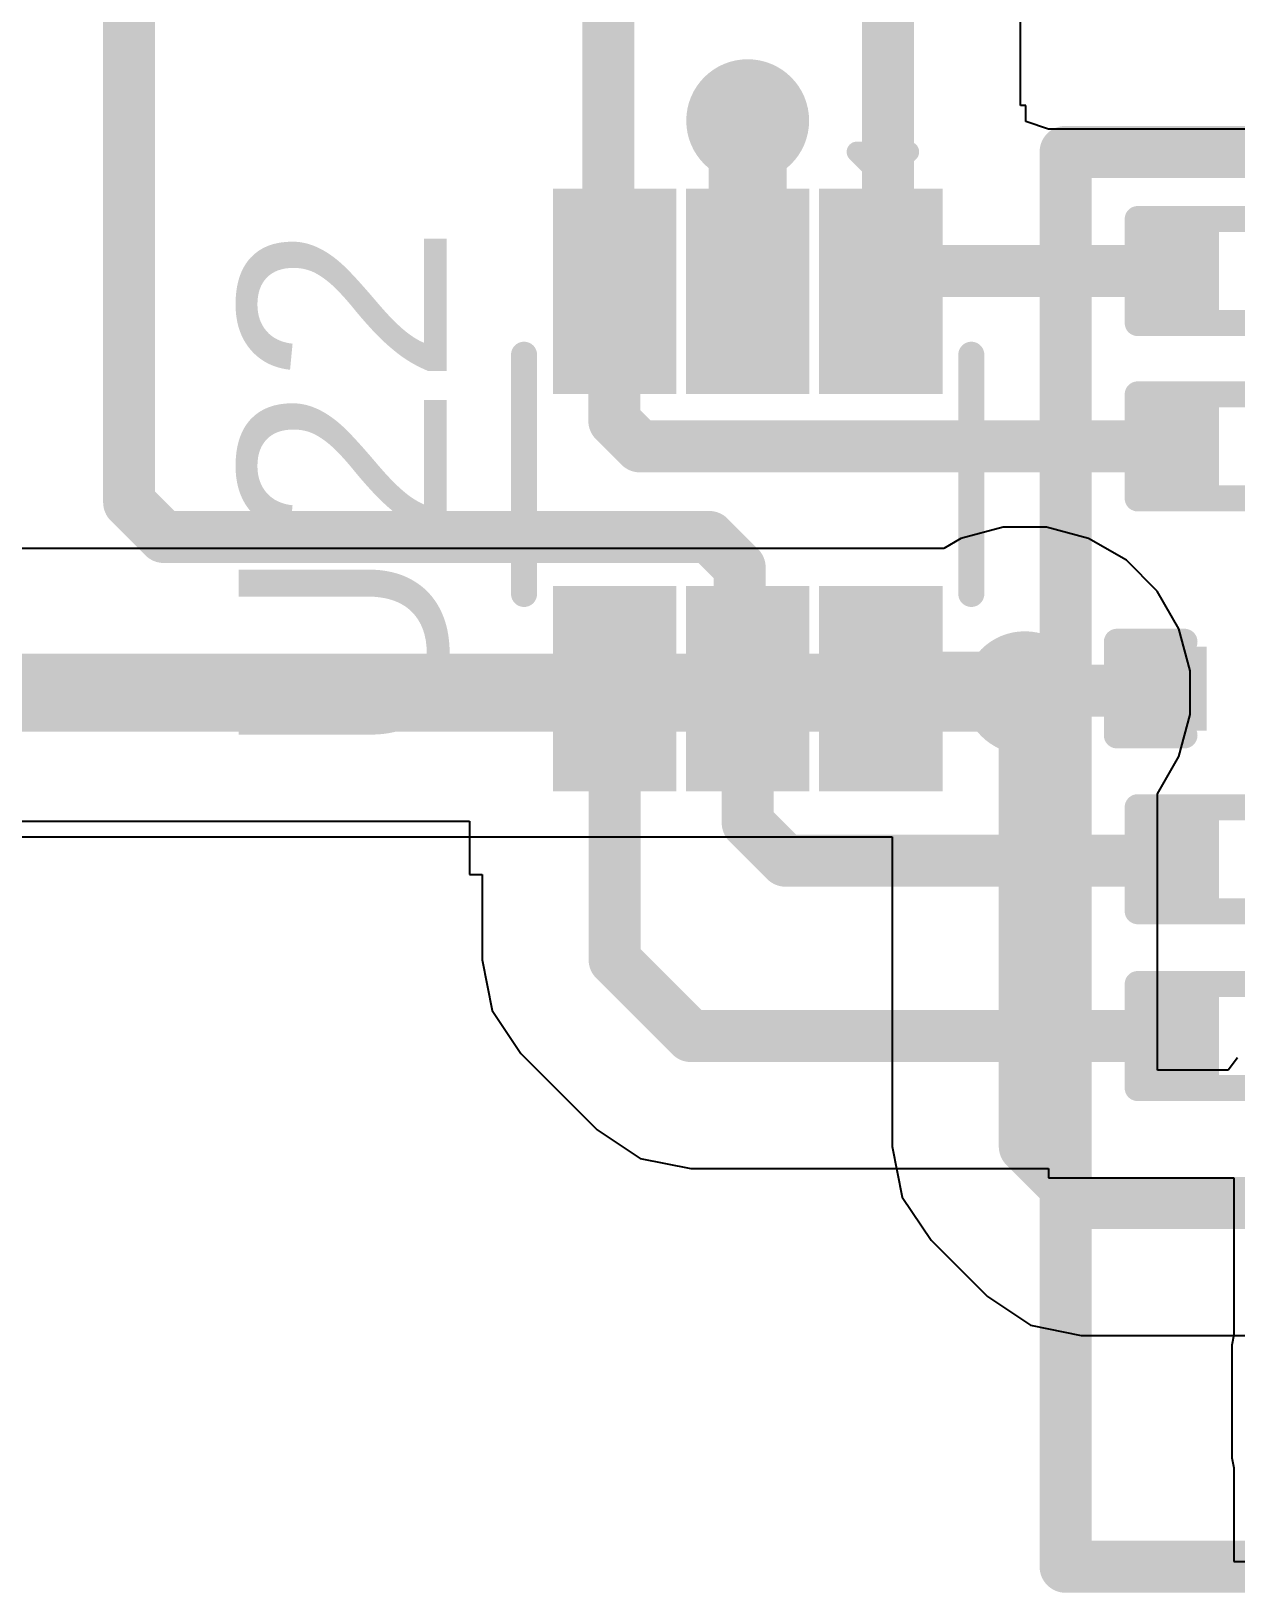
# Model space of a CAD drawing. Header units: millimetres. Extents: x 0 to 214, y 0 to 214.
# Drawn here: x 1.0931 to 1.3247, y 3.863 to 4.1632 of the extents above; entities that cross this region are included whole.
import ezdxf

# ---------------------------------------------------------------- set-up
doc = ezdxf.new("R2010")
doc.units = ezdxf.units.MM
doc.header["$MEASUREMENT"] = 0
for name, color, linetype in [('BottomLayer', 5, 'Continuous'), ('BottomSolder', 6, 'Continuous'), ('TopLayer', 1, 'Continuous'), ('TopOverlay', 2, 'Continuous'), ('TopPaste', 8, 'Continuous'), ('TopSolder', 216, 'Continuous'), ('ViaHoleLayer', 16, 'Continuous')]:
    doc.layers.add(name, color=color, linetype=linetype)
doc.styles.add('Arial', font='', dxfattribs={"height": 0.2})
doc.styles.get('Arial').set_extended_font_data('Arial')

# ---------------------------------------------------------------- blocks, each defined once
blk = doc.blocks.new('R___0201_40')
at = {"layer": 'TopLayer'}
for points in [[(-0.01614165, 0.00728345), (-0.00551175, 0.00728345), (-0.00551175, -0.00728345), (-0.01614165, -0.00728345)], [(0.00551185, 0.00728345), (0.01614175, 0.00728345), (0.01614175, -0.00728345), (0.00551185, -0.00728345)]]:
    blk.add_hatch(color=1, dxfattribs=at).paths.add_polyline_path(points)
at = {"layer": 'TopPaste'}
for points in [[(-0.01614165, 0.00728345), (-0.00551175, 0.00728345), (-0.00551175, -0.00728345), (-0.01614165, -0.00728345)], [(0.00551185, 0.00728345), (0.01614175, 0.00728345), (0.01614175, -0.00728345), (0.00551185, -0.00728345)]]:
    blk.add_hatch(color=8, dxfattribs=at).paths.add_polyline_path(points)
at = {"layer": 'TopSolder'}
for points in [[(-0.01830705, 0.00944885), (-0.00334635, 0.00944885), (-0.00334635, -0.00944885), (-0.01830705, -0.00944885)], [(0.00334645, 0.00944885), (0.01830715, 0.00944885), (0.01830715, -0.00944885), (0.00334645, -0.00944885)]]:
    blk.add_hatch(color=216, dxfattribs=at).paths.add_polyline_path(points)
at = {"layer": 'TopOverlay', "const_width": 0.005}
for points in [[(-0.019, 0.01), (0.019, 0.01)], [(-0.019, -0.01), (-0.019, 0.01)], [(0.019, -0.01), (0.019, 0.01)], [(-0.019, -0.01), (0.019, -0.01)]]:
    blk.add_lwpolyline(points, dxfattribs=at)
at = {"layer": 'TopOverlay', "const_width": 0.0025}
for points in [[(-0.02025, 0.01, 1), (-0.01775, 0.01, 1)], [(-0.02025, 0.01, 1), (-0.01775, 0.01, 1)], [(0.01775, 0.01, 1), (0.02025, 0.01, 1)], [(0.01775, 0.01, 1), (0.02025, 0.01, 1)], [(-0.02025, -0.01, 1), (-0.01775, -0.01, 1)], [(-0.02025, -0.01, 1), (-0.01775, -0.01, 1)], [(0.01775, -0.01, 1), (0.02025, -0.01, 1)], [(0.01775, -0.01, 1), (0.02025, -0.01, 1)]]:
    blk.add_lwpolyline(points, format="xyb", close=True, dxfattribs=at)
blk = doc.blocks.new('R___0201_41')
at = {"layer": 'TopLayer'}
for points in [[(-0.01614165, 0.00728345), (-0.00551175, 0.00728345), (-0.00551175, -0.00728345), (-0.01614165, -0.00728345)], [(0.00551185, 0.00728345), (0.01614175, 0.00728345), (0.01614175, -0.00728345), (0.00551185, -0.00728345)]]:
    blk.add_hatch(color=1, dxfattribs=at).paths.add_polyline_path(points)
at = {"layer": 'TopPaste'}
for points in [[(-0.01614165, 0.00728345), (-0.00551175, 0.00728345), (-0.00551175, -0.00728345), (-0.01614165, -0.00728345)], [(0.00551185, 0.00728345), (0.01614175, 0.00728345), (0.01614175, -0.00728345), (0.00551185, -0.00728345)]]:
    blk.add_hatch(color=8, dxfattribs=at).paths.add_polyline_path(points)
at = {"layer": 'TopSolder'}
for points in [[(-0.01830705, 0.00944885), (-0.00334635, 0.00944885), (-0.00334635, -0.00944885), (-0.01830705, -0.00944885)], [(0.00334645, 0.00944885), (0.01830715, 0.00944885), (0.01830715, -0.00944885), (0.00334645, -0.00944885)]]:
    blk.add_hatch(color=216, dxfattribs=at).paths.add_polyline_path(points)
at = {"layer": 'TopOverlay', "const_width": 0.005}
for points in [[(-0.019, 0.01), (0.019, 0.01)], [(-0.019, -0.01), (-0.019, 0.01)], [(0.019, -0.01), (0.019, 0.01)], [(-0.019, -0.01), (0.019, -0.01)]]:
    blk.add_lwpolyline(points, dxfattribs=at)
at = {"layer": 'TopOverlay', "const_width": 0.0025}
for points in [[(-0.02025, 0.01, 1), (-0.01775, 0.01, 1)], [(-0.02025, 0.01, 1), (-0.01775, 0.01, 1)], [(0.01775, 0.01, 1), (0.02025, 0.01, 1)], [(0.01775, 0.01, 1), (0.02025, 0.01, 1)], [(-0.02025, -0.01, 1), (-0.01775, -0.01, 1)], [(-0.02025, -0.01, 1), (-0.01775, -0.01, 1)], [(0.01775, -0.01, 1), (0.02025, -0.01, 1)], [(0.01775, -0.01, 1), (0.02025, -0.01, 1)]]:
    blk.add_lwpolyline(points, format="xyb", close=True, dxfattribs=at)
blk = doc.blocks.new('R___0201_42')
at = {"layer": 'TopLayer'}
for points in [[(-0.01614165, 0.00728345), (-0.00551175, 0.00728345), (-0.00551175, -0.00728345), (-0.01614165, -0.00728345)], [(0.00551185, 0.00728345), (0.01614175, 0.00728345), (0.01614175, -0.00728345), (0.00551185, -0.00728345)]]:
    blk.add_hatch(color=1, dxfattribs=at).paths.add_polyline_path(points)
at = {"layer": 'TopPaste'}
for points in [[(-0.01614165, 0.00728345), (-0.00551175, 0.00728345), (-0.00551175, -0.00728345), (-0.01614165, -0.00728345)], [(0.00551185, 0.00728345), (0.01614175, 0.00728345), (0.01614175, -0.00728345), (0.00551185, -0.00728345)]]:
    blk.add_hatch(color=8, dxfattribs=at).paths.add_polyline_path(points)
at = {"layer": 'TopSolder'}
for points in [[(-0.01830705, 0.00944885), (-0.00334635, 0.00944885), (-0.00334635, -0.00944885), (-0.01830705, -0.00944885)], [(0.00334645, 0.00944885), (0.01830715, 0.00944885), (0.01830715, -0.00944885), (0.00334645, -0.00944885)]]:
    blk.add_hatch(color=216, dxfattribs=at).paths.add_polyline_path(points)
at = {"layer": 'TopOverlay', "const_width": 0.005}
for points in [[(-0.019, -0.01), (-0.019, 0.01)], [(-0.019, 0.01), (0.019, 0.01)], [(0.019, -0.01), (0.019, 0.01)], [(-0.019, -0.01), (0.019, -0.01)]]:
    blk.add_lwpolyline(points, dxfattribs=at)
at = {"layer": 'TopOverlay', "const_width": 0.0025}
for points in [[(-0.02025, 0.01, 1), (-0.01775, 0.01, 1)], [(-0.02025, 0.01, 1), (-0.01775, 0.01, 1)], [(0.01775, 0.01, 1), (0.02025, 0.01, 1)], [(0.01775, 0.01, 1), (0.02025, 0.01, 1)], [(-0.02025, -0.01, 1), (-0.01775, -0.01, 1)], [(-0.02025, -0.01, 1), (-0.01775, -0.01, 1)], [(0.01775, -0.01, 1), (0.02025, -0.01, 1)], [(0.01775, -0.01, 1), (0.02025, -0.01, 1)]]:
    blk.add_lwpolyline(points, format="xyb", close=True, dxfattribs=at)
blk = doc.blocks.new('R___0201_43')
at = {"layer": 'TopLayer'}
for points in [[(-0.01614165, 0.00728345), (-0.00551175, 0.00728345), (-0.00551175, -0.00728345), (-0.01614165, -0.00728345)], [(0.00551185, 0.00728345), (0.01614175, 0.00728345), (0.01614175, -0.00728345), (0.00551185, -0.00728345)]]:
    blk.add_hatch(color=1, dxfattribs=at).paths.add_polyline_path(points)
at = {"layer": 'TopPaste'}
for points in [[(-0.01614165, 0.00728345), (-0.00551175, 0.00728345), (-0.00551175, -0.00728345), (-0.01614165, -0.00728345)], [(0.00551185, 0.00728345), (0.01614175, 0.00728345), (0.01614175, -0.00728345), (0.00551185, -0.00728345)]]:
    blk.add_hatch(color=8, dxfattribs=at).paths.add_polyline_path(points)
at = {"layer": 'TopSolder'}
for points in [[(-0.01830705, 0.00944885), (-0.00334635, 0.00944885), (-0.00334635, -0.00944885), (-0.01830705, -0.00944885)], [(0.00334645, 0.00944885), (0.01830715, 0.00944885), (0.01830715, -0.00944885), (0.00334645, -0.00944885)]]:
    blk.add_hatch(color=216, dxfattribs=at).paths.add_polyline_path(points)
at = {"layer": 'TopOverlay', "const_width": 0.005}
for points in [[(-0.019, -0.01), (-0.019, 0.01)], [(-0.019, 0.01), (0.019, 0.01)], [(0.019, -0.01), (0.019, 0.01)], [(-0.019, -0.01), (0.019, -0.01)]]:
    blk.add_lwpolyline(points, dxfattribs=at)
at = {"layer": 'TopOverlay', "const_width": 0.0025}
for points in [[(-0.02025, 0.01, 1), (-0.01775, 0.01, 1)], [(-0.02025, 0.01, 1), (-0.01775, 0.01, 1)], [(0.01775, 0.01, 1), (0.02025, 0.01, 1)], [(0.01775, 0.01, 1), (0.02025, 0.01, 1)], [(-0.02025, -0.01, 1), (-0.01775, -0.01, 1)], [(-0.02025, -0.01, 1), (-0.01775, -0.01, 1)], [(0.01775, -0.01, 1), (0.02025, -0.01, 1)], [(0.01775, -0.01, 1), (0.02025, -0.01, 1)]]:
    blk.add_lwpolyline(points, format="xyb", close=True, dxfattribs=at)
blk = doc.blocks.new('SOT_363_125')
at = {"layer": 'TopLayer'}
for points in [[(-0.02244095, 0.0334646), (-0.02244095, 0.0177166), (-0.05393705, 0.0177166), (-0.05393705, 0.0334646)], [(0.05393705, 0.0334646), (0.05393705, 0.0177166), (0.02244095, 0.0177166), (0.02244095, 0.0334646)], [(-0.02244095, 0.007874), (-0.02244095, -0.007873999999999999), (-0.05393705, -0.007874), (-0.05393705, 0.007873999999999999)], [(0.05393705, 0.007874100000000002), (0.05393705, -0.007873899999999998), (0.02244095, -0.007873900000000001), (0.02244095, 0.007874099999999998)], [(-0.02244095, -0.0177165), (-0.02244095, -0.0334645), (-0.05393705, -0.0334645), (-0.05393705, -0.0177165)], [(0.05393705, -0.0177165), (0.05393705, -0.0334645), (0.02244095, -0.0334645), (0.02244095, -0.0177165)]]:
    blk.add_hatch(color=1, dxfattribs=at).paths.add_polyline_path(points)
at = {"layer": 'TopPaste'}
for points in [[(-0.02244095, 0.0334646), (-0.02244095, 0.0177166), (-0.05393705, 0.0177166), (-0.05393705, 0.0334646)], [(0.05393705, 0.0334646), (0.05393705, 0.0177166), (0.02244095, 0.0177166), (0.02244095, 0.0334646)], [(-0.02244095, 0.007874), (-0.02244095, -0.007873999999999999), (-0.05393705, -0.007874), (-0.05393705, 0.007873999999999999)], [(0.05393705, 0.007874100000000002), (0.05393705, -0.007873899999999998), (0.02244095, -0.007873900000000001), (0.02244095, 0.007874099999999998)], [(-0.02244095, -0.0177165), (-0.02244095, -0.0334645), (-0.05393705, -0.0334645), (-0.05393705, -0.0177165)], [(0.05393705, -0.0177165), (0.05393705, -0.0334645), (0.02244095, -0.0334645), (0.02244095, -0.0177165)]]:
    blk.add_hatch(color=8, dxfattribs=at).paths.add_polyline_path(points)
at = {"layer": 'TopSolder'}
for points in [[(-0.01844095, 0.0374646), (-0.01844095, 0.0137166), (-0.05793705, 0.0137166), (-0.05793705, 0.0374646)], [(0.05793705, 0.0374646), (0.05793705, 0.0137166), (0.01844095, 0.0137166), (0.01844095, 0.0374646)], [(-0.01844095, 0.011874), (-0.01844095, -0.011874), (-0.05793705, -0.011874), (-0.05793705, 0.011874)], [(0.05793705, 0.0118741), (0.05793705, -0.0118739), (0.01844095, -0.0118739), (0.01844095, 0.0118741)], [(-0.01844095, -0.0137165), (-0.01844095, -0.0374645), (-0.05793705, -0.0374645), (-0.05793705, -0.0137165)], [(0.05793705, -0.0137165), (0.05793705, -0.0374645), (0.01844095, -0.0374645), (0.01844095, -0.0137165)]]:
    blk.add_hatch(color=216, dxfattribs=at).paths.add_polyline_path(points)
at = {"layer": 'TopOverlay'}
for points, const_width in [([(0.02, 0.043), (-0.026, 0.043)], 0.005), ([(-0.06, 0.026), (-0.065, 0.031)], 0.003937), ([(-0.065, 0.021), (-0.065, 0.031)], 0.003937), ([(-0.065, 0.021), (-0.06, 0.026)], 0.003937), ([(0.02, -0.0429999), (-0.026, -0.0429999)], 0.005)]:
    blk.add_lwpolyline(points, dxfattribs=dict(at, const_width=const_width))
for points, const_width in [([(-0.02725, 0.043, 1), (-0.02475, 0.043, 1)], 0.0025), ([(0.01875, 0.043, 1), (0.02125, 0.043, 1)], 0.0025), ([(-0.0659842, 0.031, 1), (-0.0640158, 0.031, 1)], 0.0019685), ([(-0.0659842, 0.031, 1), (-0.0640158, 0.031, 1)], 0.0019685), ([(-0.0609842, 0.026, 1), (-0.0590158, 0.026, 1)], 0.0019685), ([(-0.0609842, 0.026, 1), (-0.0590158, 0.026, 1)], 0.0019685), ([(-0.0659842, 0.021, 1), (-0.0640158, 0.021, 1)], 0.0019685), ([(-0.0659842, 0.021, 1), (-0.0640158, 0.021, 1)], 0.0019685), ([(-0.02725, -0.0429999, 1), (-0.02475, -0.0429999, 1)], 0.0025), ([(0.01875, -0.0429999, 1), (0.02125, -0.0429999, 1)], 0.0025)]:
    blk.add_lwpolyline(points, format="xyb", close=True, dxfattribs=dict(at, const_width=const_width))
blk = doc.blocks.new('CAP_0201_174')
at = {"layer": 'TopLayer'}
for points in [[(-0.0177165, 0.0059055), (-0.0059055, 0.0059055), (-0.0059055, -0.0059055), (-0.0177165, -0.0059055)], [(0.0059055, 0.0059055), (0.0177165, 0.0059055), (0.0177165, -0.0059055), (0.0059055, -0.0059055)]]:
    blk.add_hatch(color=1, dxfattribs=at).paths.add_polyline_path(points)
at = {"layer": 'TopPaste'}
for points in [[(-0.0177165, 0.0059055), (-0.0059055, 0.0059055), (-0.0059055, -0.0059055), (-0.0177165, -0.0059055)], [(0.0059055, 0.0059055), (0.0177165, 0.0059055), (0.0177165, -0.0059055), (0.0059055, -0.0059055)]]:
    blk.add_hatch(color=8, dxfattribs=at).paths.add_polyline_path(points)
at = {"layer": 'TopSolder'}
for points in [[(-0.0198819, 0.0080709), (-0.0037401, 0.0080709), (-0.0037401, -0.0080709), (-0.0198819, -0.0080709)], [(0.0037401, 0.0080709), (0.0198819, 0.0080709), (0.0198819, -0.0080709), (0.0037401, -0.0080709)]]:
    blk.add_hatch(color=216, dxfattribs=at).paths.add_polyline_path(points)
at = {"layer": 'TopOverlay', "const_width": 0.005}
for points in [[(-0.021, -0.009), (-0.021, 0.009)], [(-0.021, 0.009), (-0.008, 0.009)], [(0.008, 0.009), (0.021, 0.009)], [(0.021, -0.009), (0.021, 0.009)], [(-0.021, -0.009), (-0.008, -0.009)], [(0.008, -0.009), (0.021, -0.009)]]:
    blk.add_lwpolyline(points, dxfattribs=at)
at = {"layer": 'TopOverlay', "const_width": 0.0025}
for points in [[(-0.02225, 0.009, 1), (-0.01975, 0.009, 1)], [(-0.02225, 0.009, 1), (-0.01975, 0.009, 1)], [(-0.00925, 0.009, 1), (-0.00675, 0.009, 1)], [(0.00675, 0.009, 1), (0.00925, 0.009, 1)], [(0.01975, 0.009, 1), (0.02225, 0.009, 1)], [(0.01975, 0.009, 1), (0.02225, 0.009, 1)], [(-0.02225, -0.009, 1), (-0.01975, -0.009, 1)], [(-0.02225, -0.009, 1), (-0.01975, -0.009, 1)], [(-0.00925, -0.009, 1), (-0.00675, -0.009, 1)], [(0.00675, -0.009, 1), (0.00925, -0.009, 1)], [(0.01975, -0.009, 1), (0.02225, -0.009, 1)], [(0.01975, -0.009, 1), (0.02225, -0.009, 1)]]:
    blk.add_lwpolyline(points, format="xyb", close=True, dxfattribs=at)

msp = doc.modelspace()

# ---------------------------------------------------------------- hatches: boundary and pattern name
at = {"layer": 'BottomLayer'}
h = msp.add_hatch(color=5, dxfattribs=at)
edge = h.paths.add_edge_path()
edge.add_arc((1.2308676, 4.1460344), 0.011811, 0, 360)
h = msp.add_hatch(color=5, dxfattribs=at)
edge = h.paths.add_edge_path()
edge.add_arc((1.2841479, 4.036049), 0.011811, 0, 360)
at = {"layer": 'BottomSolder'}
h = msp.add_hatch(color=6, dxfattribs=at)
edge = h.paths.add_edge_path()
edge.add_arc((1.2308676, 4.1460344), 0.0059055, 0, 360)
h = msp.add_hatch(color=6, dxfattribs=at)
edge = h.paths.add_edge_path()
edge.add_arc((1.2841479, 4.036049), 0.0059055, 0, 360)
at = {"layer": 'TopLayer'}
h = msp.add_hatch(color=1, dxfattribs=at)
edge = h.paths.add_edge_path()
edge.add_arc((1.2308676, 4.1460344), 0.011811, 0, 360)
h = msp.add_hatch(color=1, dxfattribs=at)
edge = h.paths.add_edge_path()
edge.add_arc((1.2841479, 4.036049), 0.011811, 0, 360)
at = {"layer": 'TopSolder'}
h = msp.add_hatch(color=216, dxfattribs=at)
edge = h.paths.add_edge_path()
edge.add_arc((1.2308676, 4.1460344), 0.0059055, 0, 360)
h = msp.add_hatch(color=216, dxfattribs=at)
edge = h.paths.add_edge_path()
edge.add_arc((1.2841479, 4.036049), 0.0059055, 0, 360)
at = {"layer": 'ViaHoleLayer'}
h = msp.add_hatch(color=16, dxfattribs=at)
edge = h.paths.add_edge_path()
edge.add_arc((1.2308676, 4.1460344), 0.0059055, 0, 360)
h = msp.add_hatch(color=16, dxfattribs=at)
edge = h.paths.add_edge_path()
edge.add_arc((1.2841479, 4.036049), 0.0059055, 0, 360)

# ---------------------------------------------------------------- linework, layer by layer
at = {"layer": 'BottomLayer'}
for p, q in [((1.2718693, 4.0656921), (1.2685684, 4.0637863)), ((1.2799599, 4.06786), (1.2718693, 4.0656921)), ((1.2883359, 4.06786), (1.2799599, 4.06786)), ((1.2964265, 4.0656921), (1.2883359, 4.06786)), ((1.3036803, 4.0615041), (1.2964265, 4.0656921)), ((1.2685684, 4.0637863), (1.0543422, 4.0637863)), ((1.309603, 4.0555814), (1.3036803, 4.0615041)), ((1.313791, 4.0483276), (1.309603, 4.0555814)), ((1.3159589, 4.040237), (1.313791, 4.0483276)), ((1.3159589, 4.031861), (1.3159589, 4.040237)), ((1.313791, 4.0237704), (1.3159589, 4.031861)), ((1.3096377, 4.0165767), (1.313791, 4.0237704)), ((1.3096377, 3.9634588), (1.3096377, 4.0165767)), ((1.042853, 4.0083117), (1.2586581, 4.0083117)), ((1.2586581, 4.0083117), (1.2586581, 3.9487995)), ((1.323233, 3.9634588), (1.3096377, 3.9634588)), ((1.3250651, 3.9658465), (1.323233, 3.9634588)), ((1.2586581, 3.9487995), (1.2605984, 3.939045)), ((1.2605984, 3.939045), (1.2661239, 3.9307755)), ((1.2661239, 3.9307755), (1.2769544, 3.919945)), ((1.2769544, 3.919945), (1.2852238, 3.9144195)), ((1.2852238, 3.9144195), (1.2949784, 3.9124792)), ((1.2949784, 3.9124792), (1.3812461, 3.9124792))]:
    msp.add_line(p, q, dxfattribs=at)
for points, const_width in [([(1.042853, 4.036049), (1.2841479, 4.036049)], 0.015), ([(1.2841479, 3.9487995), (1.2841479, 4.036049)], 0.01), ([(1.2841479, 3.9487995), (1.2949784, 3.937969)], 0.01), ([(1.2949784, 3.937969), (1.53988, 3.937969)], 0.01)]:
    msp.add_lwpolyline(points, dxfattribs=dict(at, const_width=const_width))
for points, const_width in [([(1.2803979, 4.036049, 1), (1.2878979, 4.036049, 1)], 0.0075), ([(1.2816479, 4.036049, 1), (1.2866479, 4.036049, 1)], 0.005), ([(1.2816479, 3.9487995, 1), (1.2866479, 3.9487995, 1)], 0.005), ([(1.2816479, 3.9487995, 1), (1.2866479, 3.9487995, 1)], 0.005), ([(1.2924784, 3.937969, 1), (1.2974784, 3.937969, 1)], 0.005), ([(1.2924784, 3.937969, 1), (1.2974784, 3.937969, 1)], 0.005)]:
    msp.add_lwpolyline(points, format="xyb", close=True, dxfattribs=dict(at, const_width=const_width))
at = {"layer": 'TopLayer'}
for p, q in [((1.2833367, 4.1489714), (1.2833367, 4.1820504)), ((1.2843322, 4.1489714), (1.2833367, 4.1489714)), ((1.2843322, 4.1458903), (1.2843322, 4.1489714)), ((1.2887174, 4.1444063), (1.2843322, 4.1458903)), ((1.2887176, 4.1444064), (1.2887174, 4.1444063)), ((1.2887176, 4.1444063), (1.2887176, 4.1444064)), ((1.2887177, 4.1444062), (1.2887176, 4.1444063)), ((1.3284006, 4.1444062), (1.2887177, 4.1444062)), ((0.9420567, 4.0113556), (1.1774031, 4.0113556)), ((1.1774031, 4.0113556), (1.1774031, 4.0010974)), ((1.1774031, 4.0010974), (1.1797873, 4.0010974)), ((1.1797873, 4.0010974), (1.1797873, 3.9847031)), ((1.1797873, 3.9847031), (1.1817276, 3.9749486)), ((1.1817276, 3.9749486), (1.1872531, 3.9666791)), ((1.1872531, 3.9666791), (1.2019218, 3.9520104)), ((1.2019218, 3.9520104), (1.2101913, 3.9464849)), ((1.2101913, 3.9464849), (1.2199458, 3.9445446)), ((1.2199458, 3.9445446), (1.2887175, 3.9445446)), ((1.2887175, 3.9445446), (1.2887175, 3.942751)), ((1.2887175, 3.942751), (1.3243676, 3.942751)), ((1.3243676, 3.942751), (1.3243676, 3.9125987)), ((1.3243676, 3.9125987), (1.3239758, 3.9106289)), ((1.3239758, 3.9106289), (1.3239758, 3.8889753)), ((1.3239758, 3.8889753), (1.3243676, 3.8870055)), ((1.3243676, 3.8870055), (1.3243676, 3.8690344)), ((1.3243676, 3.8690344), (1.3421007, 3.8690344))]:
    msp.add_line(p, q, dxfattribs=at)
for points, const_width in [([(1.1119312, 4.0726531), (1.1119312, 4.1889002)], 0.01), ([(1.2040566, 4.1144439), (1.2040566, 4.1810256)], 0.01), ([(1.2578469, 4.1146121), (1.2578469, 4.1820504)], 0.01), ([(1.2308676, 4.1132234), (1.2308676, 4.1460344)], 0.015), ([(1.2040566, 4.1144439), (1.2052771, 4.1132234)], 0.01), ([(1.2578469, 4.1146121), (1.2603576, 4.1171228)], 0.007), ([(1.2603576, 4.1171228), (1.3140324, 4.1171228)], 0.01), ([(1.2052221, 4.0883332), (1.2052221, 4.1131684)], 0.01), ([(1.2052221, 4.1131684), (1.2052771, 4.1132234)], 0.007), ([(1.2052221, 4.0883332), (1.210149, 4.0834063)], 0.01), ([(1.210149, 4.0834063), (1.3140324, 4.0834063)], 0.01), ([(1.1119312, 4.0726531), (1.1185913, 4.065993)], 0.01), ([(1.1185913, 4.065993), (1.2234643, 4.065993)], 0.01), ([(1.2234643, 4.065993), (1.2293222, 4.0601351)], 0.01), ([(1.2293222, 4.0383909), (1.2293222, 4.0601351)], 0.01), ([(1.2564582, 4.0368212), (1.2564582, 4.0368454)], 0.015), ([(1.2564582, 4.0368212), (1.2568322, 4.0364472)], 0.015), ([(0.9420567, 4.0368454), (1.2052771, 4.0368454)], 0.01), ([(1.2052771, 3.9847031), (1.2052771, 4.0368454)], 0.01), ([(1.2293222, 4.0383909), (1.2308677, 4.0368454)], 0.01), ([(1.2308677, 4.0110344), (1.2308677, 4.0368454)], 0.01), ([(1.2568322, 4.0364472), (1.2837497, 4.0364472)], 0.015), ([(1.2837497, 4.0364472), (1.2841479, 4.036049)], 0.015), ([(1.2841479, 4.036049), (1.2845461, 4.0364472)], 0.01), ([(1.2845461, 4.0364472), (1.3071382, 4.0364472)], 0.01), ([(1.3071382, 4.0364472), (1.3075364, 4.0368454)], 0.01), ([(1.2308677, 4.0110344), (1.2381512, 4.0037509)], 0.01), ([(1.2381512, 4.0037509), (1.3140324, 4.0037509)], 0.01), ([(1.2052771, 3.9847031), (1.2199458, 3.9700344)], 0.01), ([(1.2199458, 3.9700344), (1.3140324, 3.9700344)], 0.01)]:
    msp.add_lwpolyline(points, dxfattribs=dict(at, const_width=const_width))
for points, const_width in [([(1.2271176, 4.1460344, 1), (1.2346176, 4.1460344, 1)], 0.0075), ([(1.2015566, 4.1144439, 1), (1.2065566, 4.1144439, 1)], 0.005), ([(1.2015566, 4.1144439, 1), (1.2065566, 4.1144439, 1)], 0.005), ([(1.2271176, 4.1132234, 1), (1.2346176, 4.1132234, 1)], 0.0075), ([(1.2553469, 4.1146121, 1), (1.2603469, 4.1146121, 1)], 0.005), ([(1.2578576, 4.1171228, 1), (1.2628576, 4.1171228, 1)], 0.005), ([(1.2586076, 4.1171228, 1), (1.2621076, 4.1171228, 1)], 0.0035), ([(1.3115324, 4.1171228, 1), (1.3165324, 4.1171228, 1)], 0.005), ([(1.2027221, 4.1131684, 1), (1.2077221, 4.1131684, 1)], 0.005), ([(1.2027771, 4.1132234, 1), (1.2077771, 4.1132234, 1)], 0.005), ([(1.2034721, 4.1131684, 1), (1.2069721, 4.1131684, 1)], 0.0035), ([(1.2035271, 4.1132234, 1), (1.2070271, 4.1132234, 1)], 0.0035), ([(1.2560969, 4.1146121, 1), (1.2595969, 4.1146121, 1)], 0.0035), ([(1.2027221, 4.0883332, 1), (1.2077221, 4.0883332, 1)], 0.005), ([(1.2027221, 4.0883332, 1), (1.2077221, 4.0883332, 1)], 0.005), ([(1.207649, 4.0834063, 1), (1.212649, 4.0834063, 1)], 0.005), ([(1.207649, 4.0834063, 1), (1.212649, 4.0834063, 1)], 0.005), ([(1.3115324, 4.0834063, 1), (1.3165324, 4.0834063, 1)], 0.005), ([(1.1094312, 4.0726531, 1), (1.1144312, 4.0726531, 1)], 0.005), ([(1.1094312, 4.0726531, 1), (1.1144312, 4.0726531, 1)], 0.005), ([(1.1160913, 4.065993, 1), (1.1210913, 4.065993, 1)], 0.005), ([(1.1160913, 4.065993, 1), (1.1210913, 4.065993, 1)], 0.005), ([(1.2209643, 4.065993, 1), (1.2259643, 4.065993, 1)], 0.005), ([(1.2209643, 4.065993, 1), (1.2259643, 4.065993, 1)], 0.005), ([(1.2268222, 4.0601351, 1), (1.2318222, 4.0601351, 1)], 0.005), ([(1.2268222, 4.0601351, 1), (1.2318222, 4.0601351, 1)], 0.005), ([(1.2527082, 4.0368454, 1), (1.2602082, 4.0368454, 1)], 0.0075), ([(1.2527082, 4.0368212, 1), (1.2602082, 4.0368212, 1)], 0.0075), ([(1.2527082, 4.0368212, 1), (1.2602082, 4.0368212, 1)], 0.0075), ([(1.2027771, 4.0368454, 1), (1.2077771, 4.0368454, 1)], 0.005), ([(1.2027771, 4.0368454, 1), (1.2077771, 4.0368454, 1)], 0.005), ([(1.2268222, 4.0383909, 1), (1.2318222, 4.0383909, 1)], 0.005), ([(1.2268222, 4.0383909, 1), (1.2318222, 4.0383909, 1)], 0.005), ([(1.2283677, 4.0368454, 1), (1.2333677, 4.0368454, 1)], 0.005), ([(1.2283677, 4.0368454, 1), (1.2333677, 4.0368454, 1)], 0.005), ([(1.2530822, 4.0364472, 1), (1.2605822, 4.0364472, 1)], 0.0075), ([(1.2530822, 4.0364472, 1), (1.2605822, 4.0364472, 1)], 0.0075), ([(1.2799997, 4.0364472, 1), (1.2874997, 4.0364472, 1)], 0.0075), ([(1.2799997, 4.0364472, 1), (1.2874997, 4.0364472, 1)], 0.0075), ([(1.2803979, 4.036049, 1), (1.2878979, 4.036049, 1)], 0.0075), ([(1.2820461, 4.0364472, 1), (1.2870461, 4.0364472, 1)], 0.005), ([(1.2820461, 4.0364472, 1), (1.2870461, 4.0364472, 1)], 0.005), ([(1.3046382, 4.0364472, 1), (1.3096382, 4.0364472, 1)], 0.005), ([(1.3046382, 4.0364472, 1), (1.3096382, 4.0364472, 1)], 0.005), ([(1.3050364, 4.0368454, 1), (1.3100364, 4.0368454, 1)], 0.005), ([(1.2816479, 4.036049, 1), (1.2866479, 4.036049, 1)], 0.005), ([(1.2283677, 4.0110344, 1), (1.2333677, 4.0110344, 1)], 0.005), ([(1.2283677, 4.0110344, 1), (1.2333677, 4.0110344, 1)], 0.005), ([(1.2356512, 4.0037509, 1), (1.2406512, 4.0037509, 1)], 0.005), ([(1.2356512, 4.0037509, 1), (1.2406512, 4.0037509, 1)], 0.005), ([(1.3115324, 4.0037509, 1), (1.3165324, 4.0037509, 1)], 0.005), ([(1.2027771, 3.9847031, 1), (1.2077771, 3.9847031, 1)], 0.005), ([(1.2027771, 3.9847031, 1), (1.2077771, 3.9847031, 1)], 0.005), ([(1.2174458, 3.9700344, 1), (1.2224458, 3.9700344, 1)], 0.005), ([(1.2174458, 3.9700344, 1), (1.2224458, 3.9700344, 1)], 0.005), ([(1.3115324, 3.9700344, 1), (1.3165324, 3.9700344, 1)], 0.005)]:
    msp.add_lwpolyline(points, format="xyb", close=True, dxfattribs=dict(at, const_width=const_width))
at = {"layer": 'TopOverlay', "const_width": 0.01}
for points in [[(1.292, 4.1400344), (1.3018591, 4.1400344)], [(1.292, 3.868), (1.292, 4.1400344)], [(1.3018591, 4.1400344), (1.3688676, 4.1400344)], [(1.292, 3.868), (1.48, 3.868)]]:
    msp.add_lwpolyline(points, dxfattribs=at)
at = {"layer": 'TopOverlay', "const_width": 0.005}
for points in [[(1.2895, 4.1400344, 1), (1.2945, 4.1400344, 1)], [(1.2895, 4.1400344, 1), (1.2945, 4.1400344, 1)], [(1.2993591, 4.1400344, 1), (1.3043591, 4.1400344, 1)], [(1.2993591, 4.1400344, 1), (1.3043591, 4.1400344, 1)], [(1.2895, 3.868, 1), (1.2945, 3.868, 1)], [(1.2895, 3.868, 1), (1.2945, 3.868, 1)]]:
    msp.add_lwpolyline(points, format="xyb", close=True, dxfattribs=at)

# ---------------------------------------------------------------- block references
at = {"rotation": 270}
msp.add_blockref('SOT_363_125', (1.2308676, 4.0750344), dxfattribs=at)
for name, p in [('R___0201_40', (1.3248591, 4.1171228)), ('R___0201_42', (1.3248591, 4.0834063)), ('CAP_0201_174', (1.3228591, 4.0368454)), ('R___0201_43', (1.3248591, 4.0040344)), ('R___0201_41', (1.3248591, 3.9700344))]:
    msp.add_blockref(name, p)

# ---------------------------------------------------------------- texts
at = {"layer": 'TopOverlay', "style": 'Arial'}
msp.add_text('U22', height=0.04, rotation=90, dxfattribs=at).set_placement((1.1729934, 4.023684))

doc.saveas('drawing.dxf')
